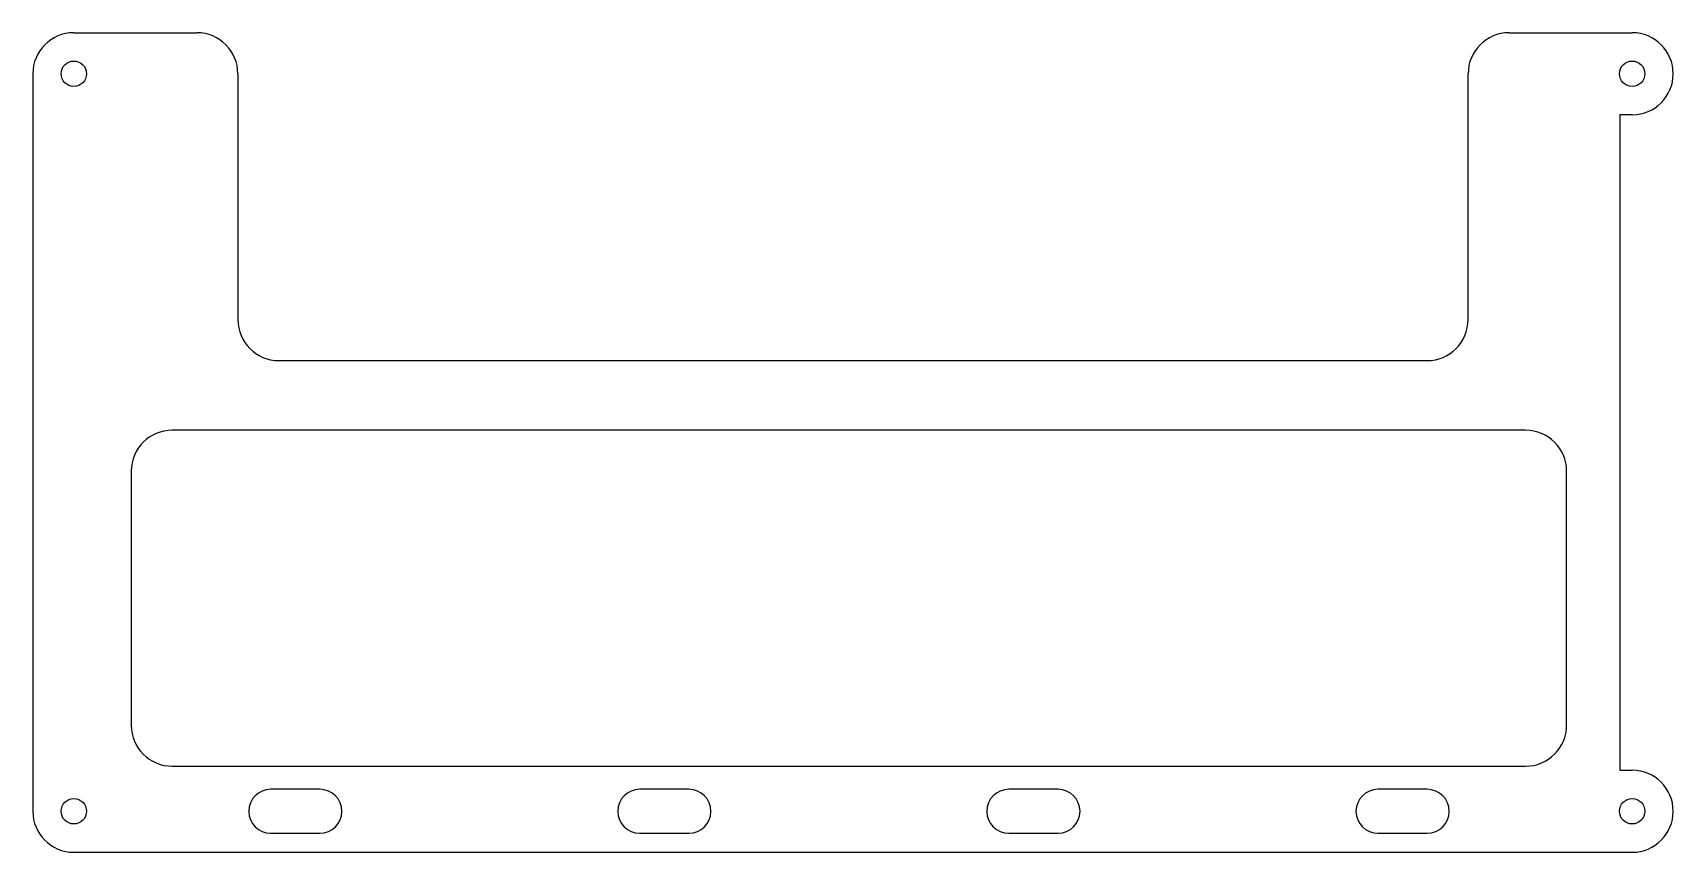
# Model space of a CAD drawing. Header units: millimetres. Extents: x -100 to 100, y -50 to 50.
import ezdxf

# ---------------------------------------------------------------- set-up
doc = ezdxf.new("R2010")
doc.units = ezdxf.units.MM

msp = doc.modelspace()

# ---------------------------------------------------------------- linework, layer by layer
at = {"color": 7, "linetype": 'Continuous', "lineweight": 25}
for p, q in [((-95, 50), (-80, 50)), ((80, 50), (95, 50)), ((-100, 45), (-100, -45)), ((-75, 45), (-75, 15)), ((75, 15), (75, 45)), ((93.5, 40), (93.5, -40)), ((95, 40), (93.5, 40)), ((-70, 10), (70, 10)), ((82, 1.5), (-83, 1.5)), ((-88, -3.5), (-88, -34.5)), ((87, -34.5), (87, -3.5)), ((-83, -39.5), (82, -39.5)), ((93.5, -40), (95, -40)), ((-65, -42.32), (-71, -42.32)), ((-20, -42.32), (-26, -42.32)), ((25, -42.32), (19, -42.32)), ((70, -42.32), (64, -42.32)), ((-71, -47.68), (-65, -47.68)), ((-26, -47.68), (-20, -47.68)), ((19, -47.68), (25, -47.68)), ((64, -47.68), (70, -47.68)), ((-95, -50), (95, -50))]:
    msp.add_line(p, q, dxfattribs=at)
for centre in [(-95, 45), (95, 45), (-95, -45), (95, -45)]:
    msp.add_circle(centre, 1.55, dxfattribs=at)
for centre, radius, start, end in [((-95, 45), 5, 90, 180), ((-80, 45), 5, 0, 90), ((95, 45), 5, 270, 90), ((80, 45), 5, 90, 180), ((-70, 15), 5, 180, 270), ((70, 15), 5, 270, 0), ((-83, -3.5), 5, 90, 180), ((82, -3.5), 5, 0, 90), ((-83, -34.5), 5, 180, 270), ((82, -34.5), 5, 270, 0), ((95, -45), 5, 270, 90), ((-71, -45), 2.68, 90, 270), ((-65, -45), 2.68, 270, 90), ((-26, -45), 2.68, 90, 270), ((-20, -45), 2.68, 270, 90), ((19, -45), 2.68, 90, 270), ((25, -45), 2.68, 270, 90), ((64, -45), 2.68, 90, 270), ((70, -45), 2.68, 270, 90), ((-95, -45), 5, 180, 270)]:
    msp.add_arc(centre, radius, start, end, dxfattribs=at)

doc.saveas('drawing.dxf')
